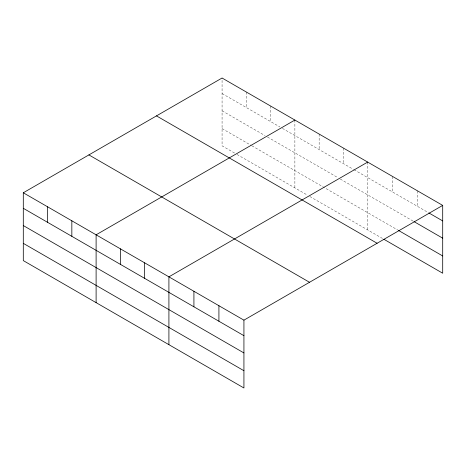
<?xml version="1.0" encoding="UTF-8"?>
<svg xmlns="http://www.w3.org/2000/svg" width="466" height="466" viewBox="0 0 466 466"><rect width="100%" height="100%" fill="white"/><g stroke="black" fill="none" stroke-linecap="round" stroke-linejoin="round"><path stroke-width="0.35" stroke-dasharray="2.33 1.75" d="M234.52 153.029L222.072 145.846L222.072 78.014M222.072 93.544L279.944 126.956M282.437 128.395L353.374 169.35M353.997 169.711L428.324 212.618M222.072 110.803L265.008 135.594M267.501 137.027L337.815 177.628M340.308 179.066L413.319 221.216M222.072 128.587L251.32 145.474M251.943 145.829L397.69 229.977M237.008 154.467L307.327 195.068M309.814 196.501L383.314 238.936M417.693 190.955L417.693 206.485M392.692 176.521L392.692 192.05M367.686 162.086L367.686 229.913M343.419 148.071L343.419 163.601M319.152 134.062L319.152 149.592M294.879 120.053L294.879 187.88M270.612 106.038L270.612 121.568M246.345 92.029L246.345 107.553"/><path stroke-width="0.7" d="M243.928 352.943L243.928 320.154L23.3 192.778L23.3 260.605L243.928 387.986L243.928 352.943L23.3 225.561M383.937 239.297L442.7 273.222L442.7 205.395L222.072 78.014L23.3 192.778M294.879 120.053L96.107 234.812L96.107 302.644M367.686 162.086L168.913 276.845L168.913 344.677M243.928 320.154L442.7 205.395M428.947 212.979L442.7 220.919M413.948 221.577L442.7 238.178M398.319 230.338L442.7 255.962M156.477 115.888L377.105 243.264M88.895 154.904L309.523 282.285M23.3 208.302L243.928 335.683M23.3 243.345L243.928 370.726M218.921 305.719L218.921 321.249M193.92 291.285L193.92 306.809M144.646 262.836L144.646 278.365M120.374 248.821L120.374 264.35M71.84 220.802L71.84 236.326M47.567 206.787L47.567 222.317"/></g></svg>
